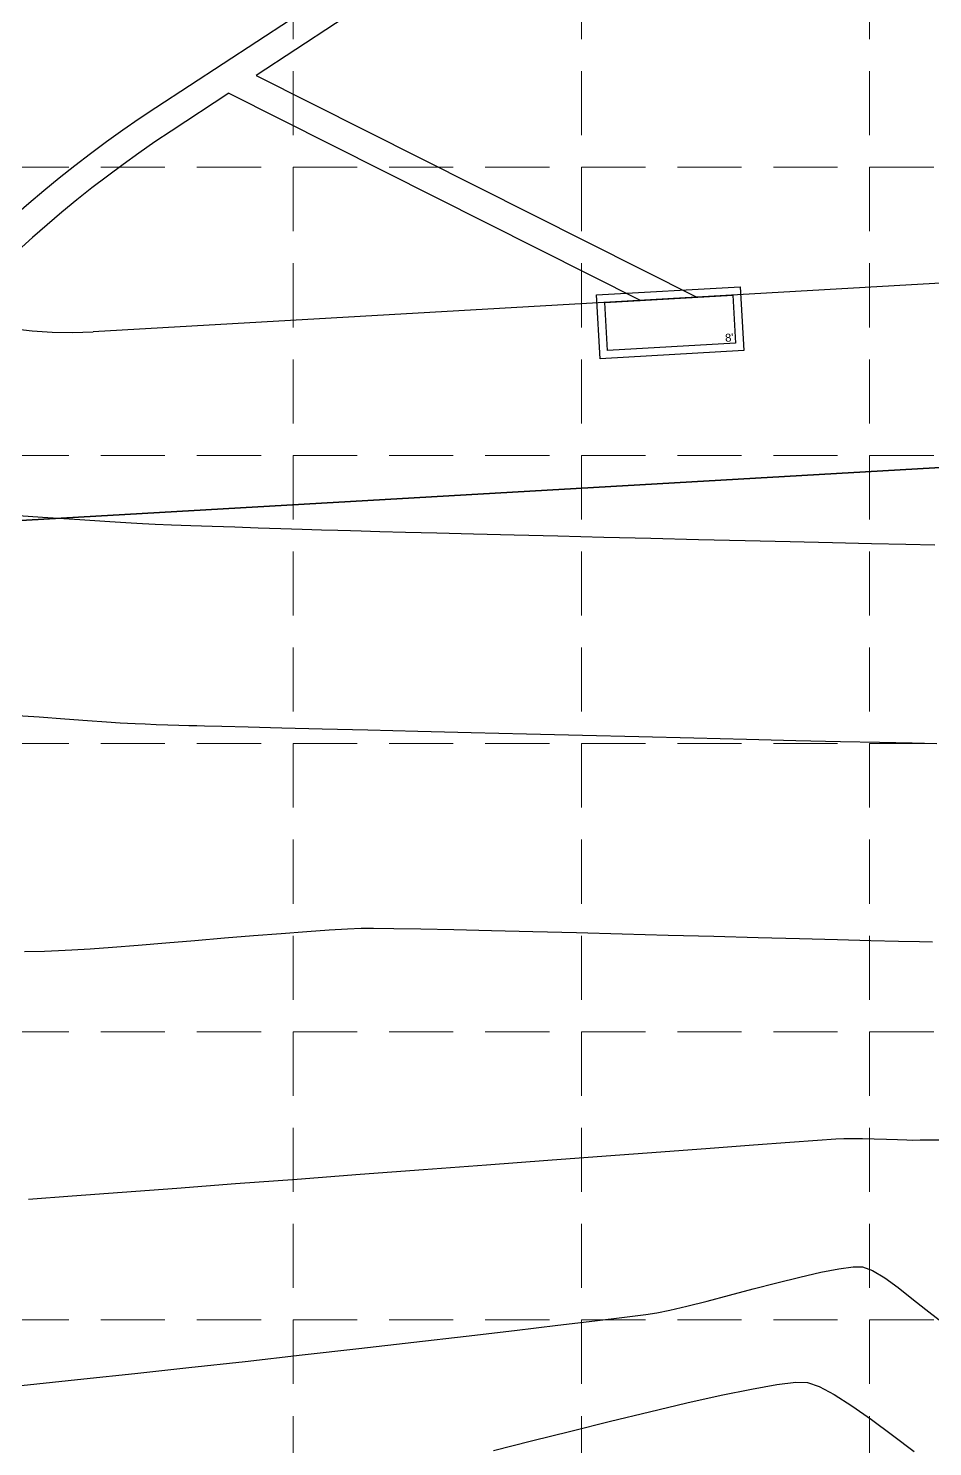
# Model space of a CAD drawing. Header units: inches. Extents: x 2547543 to 2548696, y 7125653 to 7126375.
# Drawn here: x 2547833.1 to 2547889.5, y 7125934.5 to 7126023.1 of the extents above; entities that cross this region are included whole.
import ezdxf

# ---------------------------------------------------------------- set-up
doc = ezdxf.new("R2010")
doc.units = ezdxf.units.IN
doc.header["$MEASUREMENT"] = 0
doc.linetypes.add('HIDDEN', pattern=[0.375, 0.25, -0.125])
for name, color, linetype in [('C-ROAD-BACK-N', 1, 'Continuous'), ('C-STRM-PIPE-N', 4, 'Continuous'), ('c-strm-strc-n', 4, 'Continuous'), ('GRID', 254, 'HIDDEN'), ('V-AREA', 6, 'Continuous'), ('V-RWAY-N', 4, 'Continuous'), ('V-TOPO-MAJR-E', 6, 'Continuous'), ('V-TOPO-MINR-E', 14, 'Continuous')]:
    doc.layers.add(name, color=color, linetype=linetype)
doc.styles.get("Standard").update_dxf_attribs({"font": 'ARIAL.TTF'})

msp = doc.modelspace()

# ---------------------------------------------------------------- linework, layer by layer
at = {"layer": 'C-ROAD-BACK-N', "color": 7}
msp.add_line((2548043.126183367, 7126015.915513061), (2547837.101397944, 7126004.096222012), dxfattribs=at)
msp.add_arc((2547835.669544789, 7126029.055184261), 25, 183.2833624749331, 273.2833624749331, dxfattribs=at)
at = {"layer": 'C-STRM-PIPE-N', "color": 5}
for p, q in [((2547867.358216082, 7126035.390888311), (2547841.01272808, 7126018.096086476)), ((2547867.473951395, 7126033.373479414), (2547847.268741205, 7126020.109534322)), ((2547847.268741205, 7126020.109534322), (2547874.788957648, 7126006.258293125)), ((2547845.579481503, 7126019.000600155), (2547841.97309324, 7126016.63314466)), ((2547845.579481503, 7126019.000600155), (2547871.294702945, 7126006.057833684))]:
    msp.add_line(p, q, dxfattribs=at)
for radius in [75.87500000015534, 74.12499999984466]:
    msp.add_arc((2547882.651417537, 7125954.667109145), radius, 123.2833623608867, 182.4843019953093, dxfattribs=at)
at = {"layer": 'c-strm-strc-n', "color": 5}
for points in [[(2547877.734902943, 7126002.921542259), (2547868.749676534, 7126002.406075121), (2547868.520580028, 7126006.39950908), (2547877.505806438, 7126006.914976218)], [(2547877.207086635, 7126003.39208444), (2547869.220218716, 7126002.933891429), (2547869.048396336, 7126005.928966898), (2547877.035264256, 7126006.38715991)]]:
    msp.add_lwpolyline(points, close=True, dxfattribs=at)
at = {"layer": 'GRID', "color": 252, "linetype": 'HIDDEN', "lineweight": 0, "ltscale": 16}
for p, q in [((2547849.583313598, 7126356.376313465), (2547849.583313598, 7125726.296813901)), ((2547867.583313598, 7126356.376313465), (2547867.583313598, 7125726.296813901)), ((2547885.583313597, 7126356.376313465), (2547885.583313597, 7125726.296813901)), ((2547561.583313602, 7126014.376313469), (2548677.583313586, 7126014.376313469)), ((2547561.583313602, 7125996.376313469), (2548677.583313586, 7125996.376313469)), ((2547561.583313602, 7125978.37631347), (2548677.583313586, 7125978.37631347)), ((2547561.583313602, 7125960.37631347), (2548677.583313586, 7125960.37631347)), ((2547561.583313602, 7125942.37631347), (2548677.583313586, 7125942.37631347))]:
    msp.add_line(p, q, dxfattribs=at)
at = {"layer": 'V-AREA', "color": 7}
msp.add_line((2547911.106853145, 7125996.822880531), (2547801.319965513, 7125990.524593768), dxfattribs=at)
at = {"layer": 'V-RWAY-N', "color": 7}
msp.add_line((2547801.319965513, 7125990.524593767), (2547970.010004052, 7126000.202053978), dxfattribs=at)
at = {"layer": 'V-TOPO-MAJR-E', "color": 35, "elevation": 585}
for points in [[(2547883.964844391, 7125953.718869258), (2547884.47268389, 7125953.721035603)], [(2547884.47268389, 7125953.721035603), (2547885.131416656, 7125953.709998719)], [(2547882.328940468, 7125953.607131531), (2547883.476129299, 7125953.688335159)], [(2547883.476129299, 7125953.688335159), (2547883.964844391, 7125953.718869258)], [(2547887.322846316, 7125953.643108917), (2547887.895023912, 7125953.624699335)], [(2547887.895023912, 7125953.624699335), (2547888.273030657, 7125953.61580663)], [(2547888.273030657, 7125953.61580663), (2547888.728474834, 7125953.617459252)], [(2547888.728474834, 7125953.617459252), (2547889.314511303, 7125953.625556391)], [(2547889.314511303, 7125953.625556391), (2547889.943947557, 7125953.633804671)], [(2547857.731903679, 7125951.771243808), (2547861.661223879, 7125952.066450363)], [(2547865.484438905, 7125952.353510345), (2547869.132502688, 7125952.627108387)], [(2547845.997772758, 7125950.889898412), (2547849.831132049, 7125951.177652463)], [(2547838.910337585, 7125950.359050401), (2547842.33449258, 7125950.615259269)]]:
    msp.add_lwpolyline(points, dxfattribs=at)
at = {"layer": 'V-TOPO-MAJR-E', "color": 35, "extrusion": (0.07465324163049598, -0.9972095534610862, 0), "elevation": -6915861.347272004}
msp.add_lwpolyline([(3072734.903219281, 585), (3072738.316610637, 585)], dxfattribs=at)
at = {"layer": 'V-TOPO-MAJR-E', "color": 35, "extrusion": (0.07444705026996701, -0.9972249679516159, 0), "elevation": -6916496.539509948}
msp.add_lwpolyline([(3071308.280847928, 585.0000000000009), (3071311.380071457, 585.0000000000009)], dxfattribs=at)
at = {"layer": 'V-TOPO-MAJR-E', "color": 35, "extrusion": (0.07412901287299091, -0.997248659788759, 0), "elevation": -6917475.686162805}
msp.add_lwpolyline([(3069105.424346948, 585), (3069108.140152682, 585)], dxfattribs=at)
at = {"layer": 'V-TOPO-MAJR-E', "color": 35, "extrusion": (0.0736130798795668, -0.9972868767163462, 0), "elevation": -6919062.552701023}
msp.add_lwpolyline([(3065528.997810243, 585.0000000000009), (3065531.260948516, 585.0000000000009)], dxfattribs=at)
at = {"layer": 'V-TOPO-MAJR-E', "color": 35, "extrusion": (0.07268331912956368, -0.9973550697320941, 0), "elevation": -6921917.412329383}
msp.add_lwpolyline([(3059079.576757286, 585.0000000000009), (3059081.317979197, 585.0000000000009)], dxfattribs=at)
at = {"layer": 'V-TOPO-MAJR-E', "color": 35, "extrusion": (-0.02658489867022319, -0.9996465591211195, 0), "elevation": -7191170.374698676}
msp.add_lwpolyline([(2357541.847347504, 585), (2357542.588222568, 585)], dxfattribs=at)
at = {"layer": 'V-TOPO-MAJR-E', "color": 35, "extrusion": (-0.03158593211426659, -0.9995010399656786, 0), "elevation": -7202875.474393581}
msp.add_lwpolyline([(2321534.689296404, 585.0000000000009), (2321535.443153375, 585.0000000000009)], dxfattribs=at)
at = {"layer": 'V-TOPO-MAJR-E', "color": 35, "extrusion": (-0.03351227695838713, -0.9994383058963991, 0), "elevation": -7207336.542587037}
msp.add_lwpolyline([(2307648.559752406, 585), (2307649.25747994, 585)], dxfattribs=at)
at = {"layer": 'V-TOPO-MAJR-E', "color": 35, "extrusion": (0.07487264848859178, -0.9971931039213537, 0), "elevation": -6915185.108980049}
msp.add_lwpolyline([(3074248.982535949, 585), (3074252.816512548, 585)], dxfattribs=at)
at = {"layer": 'V-TOPO-MAJR-E', "color": 35, "extrusion": (0.07490945447044081, -0.9971903397200261, 0), "elevation": -6915071.634748874}
msp.add_lwpolyline([(3074492.353963121, 585.0000000000009), (3074496.299440904, 585.0000000000009)], dxfattribs=at)
at = {"layer": 'V-TOPO-MAJR-E', "color": 35, "extrusion": (0.0749297769667459, -0.997188812875332, 0), "elevation": -6915008.975778942}
msp.add_lwpolyline([(3074637.226386384, 585.0000000000009), (3074641.203947353, 585.0000000000009)], dxfattribs=at)
at = {"layer": 'V-TOPO-MAJR-E', "color": 35, "extrusion": (0.07439672941728206, -0.9972287233388395, 0), "elevation": -6916651.497120569}
msp.add_lwpolyline([(3070922.419889235, 585), (3070925.544532226, 585)], dxfattribs=at)
at = {"layer": 'V-TOPO-MAJR-E', "color": 35, "extrusion": (0.07476101909050024, -0.997201479152809, 0), "elevation": -6915529.204497832}
msp.add_lwpolyline([(3073455.474589509, 585.0000000000009), (3073459.148150223, 585.0000000000009)], dxfattribs=at)
at = {"layer": 'V-TOPO-MAJR-E', "color": 35, "extrusion": (0.07406384043761584, -0.9972535021445809, 0), "elevation": -6917676.216112421}
msp.add_lwpolyline([(3068610.655641505, 585.0000000000009), (3068613.401950652, 585.0000000000009)], dxfattribs=at)
at = {"layer": 'V-TOPO-MINR-E', "color": 35}
for points, elevation in [([(2547831.215881384, 7125992.707130371), (2547833.943250054, 7125992.526033653)], 588), ([(2547838.14464868, 7125992.250381486), (2547839.470757953, 7125992.16599969)], 588), ([(2547839.470757953, 7125992.16599969), (2547840.18186008, 7125992.124029857)], 588), ([(2547840.18186008, 7125992.124029857), (2547840.971166245, 7125992.088015839)], 588), ([(2547840.971166245, 7125992.088015839), (2547841.995231018, 7125992.046802915)], 588), ([(2547848.811476378, 7125991.812998115), (2547850.148818218, 7125991.770737806)], 588), ([(2547850.148818218, 7125991.770737806), (2547851.355827138, 7125991.733327278)], 588), ([(2547851.355827138, 7125991.733327278), (2547852.380347205, 7125991.702202056)], 588), ([(2547853.837236408, 7125991.660491858), (2547854.997745018, 7125991.629920206)], 588), ([(2547854.997745018, 7125991.629920206), (2547856.592089149, 7125991.588648017)], 588), ([(2547856.592089149, 7125991.588648017), (2547858.560609628, 7125991.538240598)], 588), ([(2547858.560609628, 7125991.538240598), (2547860.843647284, 7125991.480263253)], 588), ([(2547868.983271615, 7125991.276564744), (2547871.927786276, 7125991.203960771)], 588), ([(2547871.927786276, 7125991.203960771), (2547874.888522261, 7125991.131613406)], 588), ([(2547877.805820399, 7125991.061087958), (2547880.620021522, 7125990.993949731)], 588), ([(2547880.620021522, 7125990.993949731), (2547883.271466455, 7125990.931764035)], 588), ([(2547883.271466455, 7125990.931764035), (2547885.700496031, 7125990.876096174)], 588), ([(2547885.700496031, 7125990.876096174), (2547887.847451078, 7125990.828511455)], 588), ([(2547887.847451078, 7125990.828511455), (2547889.652672424, 7125990.790575186)], 588), ([(2547832.028981461, 7125980.159789647), (2547833.734374502, 7125980.038630264)], 587), ([(2547833.734374502, 7125980.038630264), (2547835.33342044, 7125979.92396398)], 587), ([(2547838.778750872, 7125979.678404365), (2547839.238683635, 7125979.649191127)], 587), ([(2547839.238683635, 7125979.649191127), (2547839.730720976, 7125979.627210032)], 587), ([(2547839.730720976, 7125979.627210032), (2547840.349442387, 7125979.603503448)], 587), ([(2547840.349442387, 7125979.603503448), (2547841.044196748, 7125979.579260247)], 587), ([(2547841.044196748, 7125979.579260247), (2547841.764332936, 7125979.555669299)], 587), ([(2547842.459199831, 7125979.533919477), (2547843.078146311, 7125979.51519965)], 587), ([(2547843.078146311, 7125979.51519965), (2547843.570521258, 7125979.500698692)], 587), ([(2547845.143330666, 7125979.46004112), (2547846.778546728, 7125979.418527137)], 587), ([(2547846.778546728, 7125979.418527137), (2547848.888083305, 7125979.365271055)], 587), ([(2547854.255456837, 7125979.230676698), (2547857.375963207, 7125979.152910473)], 587), ([(2547857.375963207, 7125979.152910473), (2547860.696128923, 7125979.070546249)], 587), ([(2547860.696128923, 7125979.070546249), (2547864.147288694, 7125978.985370052)], 587), ([(2547864.147288694, 7125978.985370052), (2547867.660777227, 7125978.899167906)], 587), ([(2547871.16792923, 7125978.813725837), (2547874.600079411, 7125978.730829869)], 587), ([(2547874.600079411, 7125978.730829869), (2547877.888562478, 7125978.652266027)], 587), ([(2547877.888562478, 7125978.652266027), (2547880.964713137, 7125978.579820337)], 587), ([(2547886.205356068, 7125978.460427509), (2547888.232517755, 7125978.417052422)], 587), ([(2547888.232517755, 7125978.417052422), (2547889.772685865, 7125978.386939584)], 587), ([(2547843.452353282, 7125966.083345071), (2547845.296257283, 7125966.234603808)], 586), ([(2547845.296257283, 7125966.234603808), (2547847.112429215, 7125966.382150057)], 586), ([(2547848.845073231, 7125966.519796876), (2547850.438393484, 7125966.641357321)], 586), ([(2547850.438393484, 7125966.641357321), (2547851.836594127, 7125966.74064445)], 586), ([(2547851.836594127, 7125966.74064445), (2547852.983879311, 7125966.811471319)], 586), ([(2547852.983879311, 7125966.811471319), (2547853.824453189, 7125966.847650983)], 586), ([(2547853.824453189, 7125966.847650983), (2547854.602465224, 7125966.850824811)], 586), ([(2547854.602465224, 7125966.850824811), (2547855.870583154, 7125966.836151403)], 586), ([(2547855.870583154, 7125966.836151403), (2547857.563821764, 7125966.805865258)], 586), ([(2547857.563821764, 7125966.805865258), (2547859.617195839, 7125966.762200873)], 586), ([(2547859.617195839, 7125966.762200873), (2547861.965720161, 7125966.707392748)], 586), ([(2547861.965720161, 7125966.707392748), (2547864.544409517, 7125966.643675379)], 586), ([(2547864.544409517, 7125966.643675379), (2547867.288278689, 7125966.573283266)], 586), ([(2547867.288278689, 7125966.573283266), (2547870.132342463, 7125966.498450908)], 586), ([(2547870.132342463, 7125966.498450908), (2547873.011615622, 7125966.421412801)], 586), ([(2547878.615849234, 7125966.269657338), (2547881.210839255, 7125966.199408977)], 586), ([(2547832.818042984, 7125965.38250976), (2547834.057352791, 7125965.415986253)], 586), ([(2547834.057352791, 7125965.415986253), (2547834.931123314, 7125965.444299242)], 586), ([(2547834.931123314, 7125965.444299242), (2547835.769706924, 7125965.487907094)], 586), ([(2547835.769706924, 7125965.487907094), (2547836.915333551, 7125965.564924117)], 586), ([(2547836.915333551, 7125965.564924117), (2547838.312207348, 7125965.669163371)], 586), ([(2547839.904532467, 7125965.794437909), (2547841.636513061, 7125965.934560791)], 586), ([(2547885.661639649, 7125966.081343493), (2547887.38747959, 7125966.037995365)], 586), ([(2547887.38747959, 7125966.037995365), (2547888.693632407, 7125966.008082976)], 586), ([(2547888.693632407, 7125966.008082976), (2547889.515112883, 7125965.993840827)], 586), ([(2547881.221486595, 7125945.051954143), (2547882.53395463, 7125945.352802367)], 584), ([(2547882.53395463, 7125945.352802367), (2547883.666215166, 7125945.576028224)], 584), ([(2547884.554982216, 7125945.697280359), (2547885.136969792, 7125945.692207413)], 584), ([(2547885.770016292, 7125945.456249814), (2547886.522200579, 7125945.003625924)], 584), ([(2547876.835697393, 7125943.927188847), (2547878.309071989, 7125944.314796027)], 584), ([(2547874.17104356, 7125943.235675033), (2547875.435259254, 7125943.55936473)], 584), ([(2547868.430876846, 7125942.32231242), (2547870.283319163, 7125942.550273073)], 584), ([(2547889.098730454, 7125943.024945173), (2547889.932616181, 7125942.384844786)], 584), ([(2547846.590938224, 7125939.791518731), (2547850.148408087, 7125940.191713809)], 584), ([(2547833.590898381, 7125938.384209626), (2547836.50980867, 7125938.689435406)], 584), ([(2547876.313003957, 7125937.66871878), (2547878.205088804, 7125938.058040485)], 583), ([(2547880.966510548, 7125938.48396659), (2547881.699530253, 7125938.477418571)], 583), ([(2547881.699530253, 7125938.477418571), (2547882.42324881, 7125938.223158947)], 583), ([(2547884.463463708, 7125937.012398651), (2547885.695487757, 7125936.152243367)], 583), ([(2547887.01247468, 7125935.186468254), (2547888.372188332, 7125934.163246005)], 583), ([(2547862.095250754, 7125934.223068597), (2547864.465183799, 7125934.8215721)], 583)]:
    msp.add_lwpolyline(points, dxfattribs=dict(at, elevation=elevation))
at = {"layer": 'V-TOPO-MINR-E', "color": 35, "extrusion": (-0.06580787097059931, -0.9978323126248805, 0), "elevation": -7278213.129391691}
msp.add_lwpolyline([(2073364.639086693, 588.0000000000009), (2073366.978400139, 588.0000000000009)], dxfattribs=at)
at = {"layer": 'V-TOPO-MINR-E', "color": 35, "extrusion": (-0.06504501487591266, -0.9978823307583878, 0), "elevation": -7276625.925796982}
msp.add_lwpolyline([(2078930.52312696, 588.0000000000009), (2078932.394245449, 588.0000000000009)], dxfattribs=at)
at = {"layer": 'V-TOPO-MINR-E', "color": 35, "extrusion": (-0.03724729228202225, -0.9993060788455445, 0), "elevation": -7215947.385659941}
msp.add_lwpolyline([(2280650.085205683, 588.0000000000005), (2280651.292711047, 588.0000000000005)], dxfattribs=at)
at = {"layer": 'V-TOPO-MINR-E', "color": 35, "extrusion": (-0.03535568190545459, -0.9993747924362513, 0), "elevation": -7211617.511519152}
msp.add_lwpolyline([(2294305.96458, 588), (2294307.302530691, 588)], dxfattribs=at)
at = {"layer": 'V-TOPO-MINR-E', "color": 35, "extrusion": (-0.034031651320472, -0.999420755592159, 0), "elevation": -7208571.620502925}
msp.add_lwpolyline([(2303859.440802596, 588.0000000000009), (2303860.857027941, 588.0000000000009)], dxfattribs=at)
at = {"layer": 'V-TOPO-MINR-E', "color": 35, "extrusion": (-0.03303916337381153, -0.9994540578153449, 0), "elevation": -7206280.225476101}
msp.add_lwpolyline([(2311018.167037586, 588.0000000000009), (2311019.609364897, 588.0000000000009)], dxfattribs=at)
at = {"layer": 'V-TOPO-MINR-E', "color": 35, "extrusion": (-0.03225022584386478, -0.9994798261761064, 0), "elevation": -7204453.758173851}
msp.add_lwpolyline([(2316707.225631162, 588.0000000000009), (2316708.641886689, 588.0000000000009)], dxfattribs=at)
at = {"layer": 'V-TOPO-MINR-E', "color": 35, "extrusion": (-0.02961748875410146, -0.9995613059537172, 0), "elevation": -7198326.561290479}
msp.add_lwpolyline([(2335680.67357535, 588), (2335681.463797296, 588)], dxfattribs=at)
at = {"layer": 'V-TOPO-MINR-E', "color": 35, "extrusion": (-0.02743408747847622, -0.999623614589123, 0), "elevation": -7193207.586245934}
msp.add_lwpolyline([(2351399.11637313, 588.0000000000009), (2351399.7836382, 588.0000000000009)], dxfattribs=at)
at = {"layer": 'V-TOPO-MINR-E', "color": 35, "extrusion": (-0.02520262689154016, -0.9996823633523629, 0), "elevation": -7187940.79043238}
msp.add_lwpolyline([(2367457.845160895, 588), (2367460.383862942, 588)], dxfattribs=at)
at = {"layer": 'V-TOPO-MINR-E', "color": 35, "extrusion": (-0.02502651893038568, -0.9996867876241173, 0), "elevation": -7187523.618729501}
msp.add_lwpolyline([(2368726.600122462, 588), (2368729.33407327, 588)], dxfattribs=at)
at = {"layer": 'V-TOPO-MINR-E', "color": 35, "extrusion": (-0.02484571511389757, -0.9996912975716449, 0), "elevation": -7187095.092659133}
msp.add_lwpolyline([(2370029.231247708, 588), (2370032.100767702, 588)], dxfattribs=at)
at = {"layer": 'V-TOPO-MINR-E', "color": 35, "extrusion": (-0.02416785874077666, -0.9997079146450156, 0), "elevation": -7185486.414359092}
msp.add_lwpolyline([(2374910.744524132, 588), (2374913.662674619, 588)], dxfattribs=at)
at = {"layer": 'V-TOPO-MINR-E', "color": 35, "extrusion": (-0.0717370409065278, -0.9974235795097163, 0), "elevation": -7290394.570811209}
msp.add_lwpolyline([(2030074.324957047, 587.0000000000009), (2030075.749954799, 587.0000000000009)], dxfattribs=at)
at = {"layer": 'V-TOPO-MINR-E', "color": 35, "extrusion": (-0.07133583270078449, -0.9974523542369759, 0), "elevation": -7289577.40592414}
msp.add_lwpolyline([(2033008.064840961, 587.0000000000005), (2033009.24006933, 587.0000000000005)], dxfattribs=at)
at = {"layer": 'V-TOPO-MINR-E', "color": 35, "extrusion": (-0.06968311190471255, -0.9975691775086454, 0), "elevation": -7286199.02146403}
msp.add_lwpolyline([(2045084.141736863, 587.0000000000005), (2045084.995582181, 587.0000000000005)], dxfattribs=at)
at = {"layer": 'V-TOPO-MINR-E', "color": 35, "extrusion": (-0.03128538123606067, -0.9995104926517352, 0), "elevation": -7202201.537239527}
msp.add_lwpolyline([(2323655.589987591, 587), (2323656.285194795, 587)], dxfattribs=at)
at = {"layer": 'V-TOPO-MINR-E', "color": 35, "extrusion": (-0.0263584260188806, -0.9996525563303519, 0), "elevation": -7190660.770492399}
msp.add_lwpolyline([(2359128.734920202, 587), (2359129.215666388, 587)], dxfattribs=at)
at = {"layer": 'V-TOPO-MINR-E', "color": 35, "extrusion": (-0.02561426715152752, -0.9996719008346139, 0), "elevation": -7188902.618289719}
msp.add_lwpolyline([(2364481.363271084, 587.0000000000005), (2364482.455859815, 587.0000000000005)], dxfattribs=at)
at = {"layer": 'V-TOPO-MINR-E', "color": 35, "extrusion": (-0.02512420750641078, -0.9996843372771101, 0), "elevation": -7187742.643380541}
msp.add_lwpolyline([(2368010.042906309, 587.0000000000009), (2368012.558892314, 587.0000000000009)], dxfattribs=at)
at = {"layer": 'V-TOPO-MINR-E', "color": 35, "extrusion": (-0.02501939352888382, -0.9996869659785742, 0), "elevation": -7187494.325013039}
msp.add_lwpolyline([(2368766.158667451, 587), (2368769.011742292, 587)], dxfattribs=at)
at = {"layer": 'V-TOPO-MINR-E', "color": 35, "extrusion": (-0.02435501069254687, -0.9997033727332153, 0), "elevation": -7185918.483645306}
msp.add_lwpolyline([(2373558.601472785, 587), (2373562.109665413, 587)], dxfattribs=at)
at = {"layer": 'V-TOPO-MINR-E', "color": 35, "extrusion": (-0.02308435956373617, -0.9997335206661485, 0), "elevation": -7182895.854110387}
msp.add_lwpolyline([(2382703.355310874, 587.0000000000009), (2382706.151208884, 587.0000000000009)], dxfattribs=at)
at = {"layer": 'V-TOPO-MINR-E', "color": 35, "extrusion": (-0.0224239402049322, -0.9997485518397543, 0), "elevation": -7181320.294171561}
msp.add_lwpolyline([(2387450.583053917, 587.0000000000009), (2387453.029158955, 587.0000000000009)], dxfattribs=at)
at = {"layer": 'V-TOPO-MINR-E', "color": 35, "extrusion": (0.07919370821986893, -0.9968592461217313, 0), "elevation": -6901812.014788355}
msp.add_lwpolyline([(3104176.654182204, 586.0000000000009), (3104178.392285174, 586.0000000000009)], dxfattribs=at)
at = {"layer": 'V-TOPO-MINR-E', "color": 35, "extrusion": (-0.02701572909457527, -0.9996350085813764, 0), "elevation": -7192198.151868773}
msp.add_lwpolyline([(2354429.881452711, 586), (2354432.731990462, 586)], dxfattribs=at)
at = {"layer": 'V-TOPO-MINR-E', "color": 35, "extrusion": (-0.02712368800607664, -0.9996320850937854, 0), "elevation": -7192452.385099198}
msp.add_lwpolyline([(2353655.971737062, 586), (2353658.727487226, 586)], dxfattribs=at)
at = {"layer": 'V-TOPO-MINR-E', "color": 35, "extrusion": (-0.02678750861981587, -0.9996411503044198, 0), "elevation": -7191660.43850523}
msp.add_lwpolyline([(2356080.023451186, 586.0000000000005), (2356082.394560602, 586.0000000000005)], dxfattribs=at)
at = {"layer": 'V-TOPO-MINR-E', "color": 35, "extrusion": (-0.02620982137616014, -0.9996564636230939, 0), "elevation": -7190297.680852408}
msp.add_lwpolyline([(2360237.990849252, 586.0000000000005), (2360240.072106089, 586.0000000000005)], dxfattribs=at)
at = {"layer": 'V-TOPO-MINR-E', "color": 35, "extrusion": (0.07843161473787646, -0.9969194961528285, 0), "elevation": -6904183.031587255}
msp.add_lwpolyline([(3098890.680483778, 586), (3098892.277729219, 586)], dxfattribs=at)
at = {"layer": 'V-TOPO-MINR-E', "color": 35, "extrusion": (0.08166320853107617, -0.9966599823271776, 0), "elevation": -6894100.159536706}
msp.add_lwpolyline([(3121261.042518938, 586.0000000000005), (3121262.864444422, 586.0000000000005)], dxfattribs=at)
at = {"layer": 'V-TOPO-MINR-E', "color": 35, "extrusion": (0.240471882550653, -0.9706561047572642, 0), "elevation": -6304148.27299777}
msp.add_lwpolyline([(4186704.410826878, 584), (4186705.883428282, 584)], dxfattribs=at)
at = {"layer": 'V-TOPO-MINR-E', "color": 35, "extrusion": (0.13517518199483, -0.990821714625121, 0), "elevation": -6716130.975683294}
msp.add_lwpolyline([(3487749.452949519, 584.0000000000009), (3487750.349949491, 584.0000000000009)], dxfattribs=at)
at = {"layer": 'V-TOPO-MINR-E', "color": 35, "extrusion": (0.3492607635922952, 0.9370255700966366, 0), "elevation": 7567069.633201855}
msp.add_lwpolyline([(101379.7107677218, 584.0000000000005), (101379.0351762329, 584.0000000000005)], dxfattribs=at)
at = {"layer": 'V-TOPO-MINR-E', "color": 35, "extrusion": (-0.5858746948411745, -0.81040165470263, 0), "elevation": -7267619.860942597}
msp.add_lwpolyline([(-2110099.40086845, 584.0000000000009), (-2110098.374418051, 584.0000000000009)], dxfattribs=at)
at = {"layer": 'V-TOPO-MINR-E', "color": 35, "extrusion": (0.2500755646016127, -0.9682263227103386, 0), "elevation": -6262364.753076221}
msp.add_lwpolyline([(4248947.393748477, 584.0000000000009), (4248948.925441046, 584.0000000000009)], dxfattribs=at)
at = {"layer": 'V-TOPO-MINR-E', "color": 35, "extrusion": (0.6161745000354791, 0.7876096657012452, 0), "elevation": 7182405.904986301}
msp.add_lwpolyline([(2384084.522181805, 584), (2384083.415028113, 584)], dxfattribs=at)
at = {"layer": 'V-TOPO-MINR-E', "color": 35, "extrusion": (0.2330915602001924, -0.9724547930692923, 0), "elevation": -6335769.688949573}
msp.add_lwpolyline([(4138688.581604701, 584), (4138689.676470259, 584)], dxfattribs=at)
at = {"layer": 'V-TOPO-MINR-E', "color": 35, "extrusion": (0.2540332322049561, -0.9671954905475433, 0), "elevation": -6244935.444439362}
msp.add_lwpolyline([(4274520.106355121, 584), (4274521.554292124, 584)], dxfattribs=at)
at = {"layer": 'V-TOPO-MINR-E', "color": 35, "extrusion": (-0.6230318049847973, -0.7821965034295317, 0), "elevation": -7161303.661833301}
msp.add_lwpolyline([(-2446740.316585965, 584.0000000000005), (-2446739.200897235, 584.0000000000005)], dxfattribs=at)
at = {"layer": 'V-TOPO-MINR-E', "color": 35, "extrusion": (0.1195772800893405, -0.9928248959844004, 0), "elevation": -6770145.767950916}
msp.add_lwpolyline([(3381685.678152306, 584), (3381688.01084288, 584)], dxfattribs=at)
at = {"layer": 'V-TOPO-MINR-E', "color": 35, "extrusion": (0.1268119215284918, -0.9919267798372275, 0), "elevation": -6745312.920764404}
msp.add_lwpolyline([(3430955.233077512, 584), (3430956.559404736, 584)], dxfattribs=at)
at = {"layer": 'V-TOPO-MINR-E', "color": 35, "extrusion": (0.1398443479832464, -0.9901734991086868, 0), "elevation": -6699614.193494108}
msp.add_lwpolyline([(3519357.749630739, 584.0000000000005), (3519358.462116788, 584.0000000000005)], dxfattribs=at)
at = {"layer": 'V-TOPO-MINR-E', "color": 35, "extrusion": (0.1984474535068067, -0.9801115284479944, 0), "elevation": -6478599.936411881}
msp.add_lwpolyline([(3911324.224666713, 584), (3911325.042852006, 584)], dxfattribs=at)
at = {"layer": 'V-TOPO-MINR-E', "color": 35, "extrusion": (0.1152859810263069, -0.9933323424608715, 0), "elevation": -6784695.446964148}
msp.add_lwpolyline([(3352389.977995502, 584.0000000000009), (3352393.266537334, 584.0000000000009)], dxfattribs=at)
at = {"layer": 'V-TOPO-MINR-E', "color": 35, "extrusion": (0.1164738037287721, -0.9931937640989051, 0), "elevation": -6780681.539273055}
msp.add_lwpolyline([(3360504.543151592, 584.0000000000009), (3360507.586907712, 584.0000000000009)], dxfattribs=at)
at = {"layer": 'V-TOPO-MINR-E', "color": 35, "extrusion": (0.1178371362657859, -0.9930329346586036, 0), "elevation": -6776061.892969198}
msp.add_lwpolyline([(3369812.843668526, 584), (3369815.568807115, 584)], dxfattribs=at)
at = {"layer": 'V-TOPO-MINR-E', "color": 35, "extrusion": (0.1130178838555881, -0.9935929538441811, 0), "elevation": -6792331.331847669}
msp.add_lwpolyline([(3336884.635858105, 584.0000000000009), (3336888.192475612, 584.0000000000009)], dxfattribs=at)
at = {"layer": 'V-TOPO-MINR-E', "color": 35, "extrusion": (0.1141603691201919, -0.9934623345262474, 0), "elevation": -6788489.66105936}
msp.add_lwpolyline([(3344696.675690159, 584), (3344700.135185644, 584)], dxfattribs=at)
at = {"layer": 'V-TOPO-MINR-E', "color": 35, "extrusion": (0.1103987960747201, -0.9938873707947257, 0), "elevation": -6801102.367611411}
msp.add_lwpolyline([(3318964.193969, 584), (3318967.723340507, 584)], dxfattribs=at)
at = {"layer": 'V-TOPO-MINR-E', "color": 35, "extrusion": (0.1066955292712346, -0.9942917399000816, 0), "elevation": -6813419.213029432}
msp.add_lwpolyline([(3293598.596342294, 584.0000000000009), (3293601.803165656, 584.0000000000009)], dxfattribs=at)
at = {"layer": 'V-TOPO-MINR-E', "color": 35, "extrusion": (0.1087490056484349, -0.994069239927721, 0), "elevation": -6806601.763158448}
msp.add_lwpolyline([(3307667.856369936, 584.0000000000009), (3307671.261378028, 584.0000000000009)], dxfattribs=at)
at = {"layer": 'V-TOPO-MINR-E', "color": 35, "extrusion": (0.1002334898622173, -0.9949639428190556, 0), "elevation": -6834673.498634933}
msp.add_lwpolyline([(3249257.639010313, 584.0000000000009), (3249260.228039548, 584.0000000000009)], dxfattribs=at)
at = {"layer": 'V-TOPO-MINR-E', "color": 35, "extrusion": (0.174511129167345, -0.9846552014775214, 0), "elevation": -6571958.871705277}
msp.add_lwpolyline([(3752337.024257105, 583), (3752338.622672869, 583)], dxfattribs=at)
at = {"layer": 'V-TOPO-MINR-E', "color": 35, "extrusion": (0.1228358348707856, -0.9924270036993135, 0), "elevation": -6759002.692515884}
msp.add_lwpolyline([(3403905.279697312, 583), (3403906.476292471, 583)], dxfattribs=at)
at = {"layer": 'V-TOPO-MINR-E', "color": 35, "extrusion": (-0.4746293901351681, -0.8801857429088012, 0), "elevation": -7481449.109556077}
msp.add_lwpolyline([(-1139569.929447284, 583), (-1139568.866728563, 583)], dxfattribs=at)
at = {"layer": 'V-TOPO-MINR-E', "color": 35, "extrusion": (0.228455722009207, -0.9735543041254823, 0), "elevation": -6355410.389532298}
msp.add_lwpolyline([(4108452.604169442, 583), (4108454.991300754, 583)], dxfattribs=at)
at = {"layer": 'V-TOPO-MINR-E', "color": 35, "extrusion": (0.2178415195560103, -0.975984155792259, 0), "elevation": -6399769.012167209}
msp.add_lwpolyline([(4039009.807591891, 583), (4039012.002425373, 583)], dxfattribs=at)
at = {"layer": 'V-TOPO-MINR-E', "color": 35, "extrusion": (-0.5386612760378898, -0.842522420886965, 0), "elevation": -7376208.399060613}
msp.add_lwpolyline([(-1691817.84909668, 583), (-1691816.537766556, 583)], dxfattribs=at)
at = {"layer": 'V-TOPO-MINR-E', "color": 35, "extrusion": (0.2404233379195468, -0.9706681299927508, 0), "elevation": -6304351.756278271}
msp.add_lwpolyline([(4186374.408486755, 583.0000000000009), (4186376.966811912, 583.0000000000009)], dxfattribs=at)
at = {"layer": 'V-TOPO-MINR-E', "color": 35, "extrusion": (0.2356160228498873, -0.9718462274333329, 0), "elevation": -6324995.214311675}
msp.add_lwpolyline([(4155121.985462829, 583), (4155124.493804744, 583)], dxfattribs=at)
at = {"layer": 'V-TOPO-MINR-E', "color": 35, "extrusion": (-0.5913575727448728, -0.8064094624676056, 0), "elevation": -7253133.842624075}
msp.add_lwpolyline([(-2159337.172398394, 583), (-2159335.539249249, 583)], dxfattribs=at)
at = {"layer": 'V-TOPO-MINR-E', "color": 35, "extrusion": (0.2434289706584373, -0.969918726617944, 0), "elevation": -6291353.60396478}
msp.add_lwpolyline([(4205880.436260591, 583.0000000000009), (4205882.973265084, 583.0000000000009)], dxfattribs=at)

# ---------------------------------------------------------------- texts
at = {"layer": 'defpoints'}
msp.add_text("8'", height=0.5, rotation=3.283362474933029, dxfattribs=at).set_placement((2547876.572681844, 7126003.468647435))

doc.saveas('drawing.dxf')
